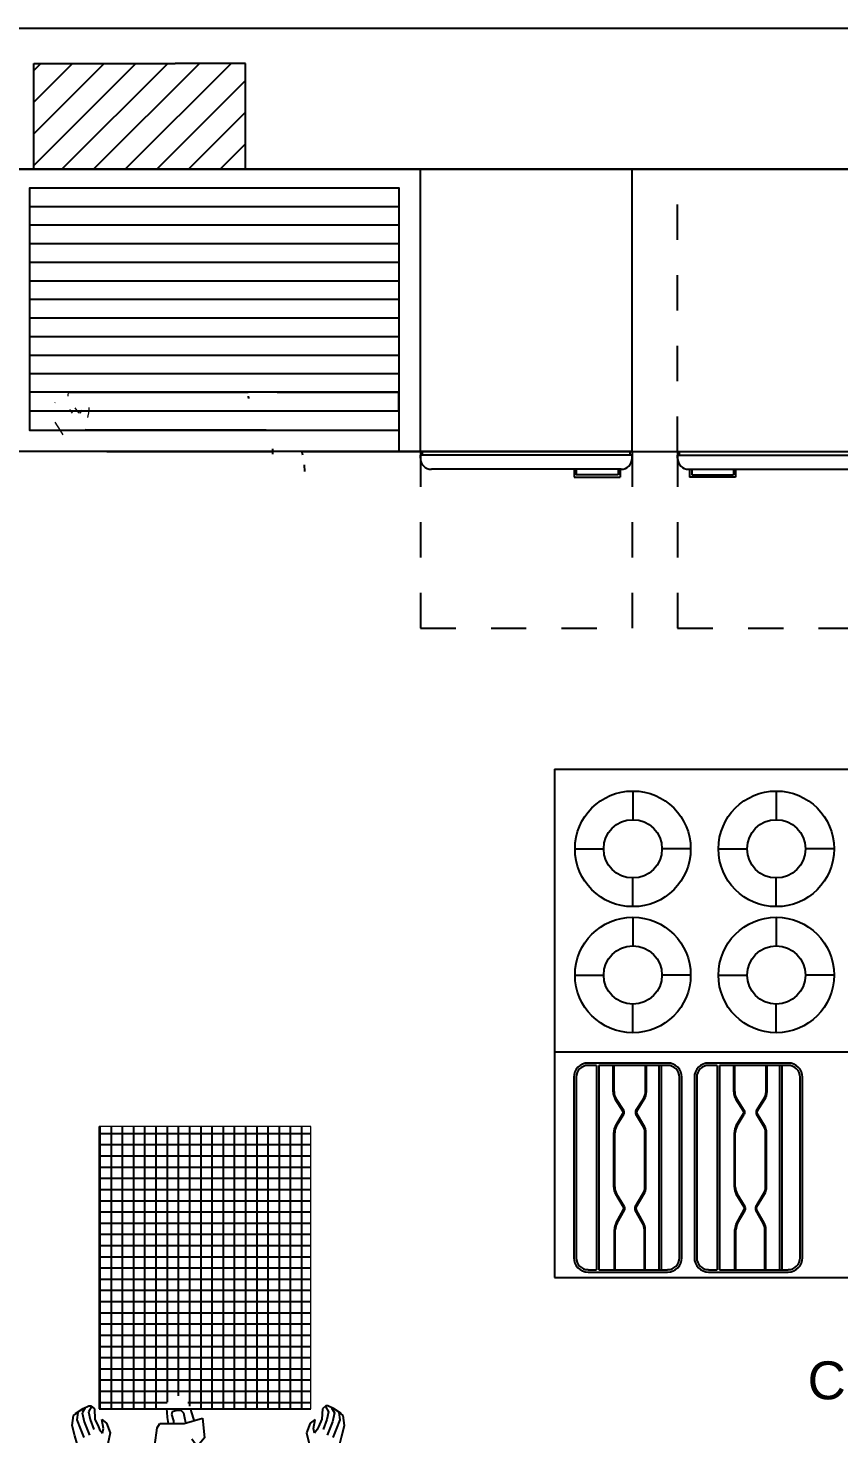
# Model space of a CAD drawing. Header units: millimetres. Extents: x 114 to 1075, y 58 to 426.
# Drawn here: x 547.505 to 549.802, y 173.313 to 177.295 of the extents above; entities that cross this region are included whole.
import ezdxf

# ---------------------------------------------------------------- set-up
doc = ezdxf.new("R2010")
doc.units = ezdxf.units.MM
doc.linetypes.add('HIDDEN2', pattern=[0.1875, 0.125, -0.0625])
doc.layers.add('ARREDI attrezzature - furniture', color=175, linetype='Continuous', lineweight=9)
for name, color, linetype in [('arredii', 80, 'Continuous'), ('mura', 7, 'Continuous'), ('pilastri', 1, 'Continuous')]:
    doc.layers.add(name, color=color, linetype=linetype)
doc.styles.add('style1', font='arial.ttf')

# ---------------------------------------------------------------- blocks, each defined once
blk = doc.blocks.new('pilastro 2')
at = {"layer": 'pilastri'}
h = blk.add_hatch(dxfattribs=at)
h.set_pattern_fill('ANSI31', color=256, scale=0.02)
h.paths.add_polyline_path([(14.5809, -0.5588), (14.5809, -0.3588), (14.2809, -0.3588), (14.2809, -0.5588), (14.2809, -0.9588), (14.5809, -0.9588)])
for p, q in [((14.2809, -0.5588), (14.2809, -0.3588)), ((14.2809, -0.3588), (14.5809, -0.3588)), ((14.5809, -0.3588), (14.5809, -0.5588)), ((14.2809, -0.5588), (14.2809, -0.9588)), ((14.5809, -0.9588), (14.5809, -0.5588)), ((14.2809, -0.9588), (14.5809, -0.9588))]:
    blk.add_line(p, q, dxfattribs=at)
blk = doc.blocks.new('A$C57B05513')
for p, q in [((-0.3611, 0.6319), (-0.2679, 0.6832)), ((-0.2679, 0.6832), (-0.1869, 0.6929)), ((-0.1869, 0.6929), (-0.1636, 0.6691)), ((-0.1369, 0.6754), (-0.0994, 0.6951)), ((-0.0994, 0.6951), (-0.0765, 0.7014)), ((-0.0577, 0.6849), (-0.0811, 0.6755)), ((-0.0765, 0.7014), (-0.047, 0.7087)), ((-0.0306, 0.6953), (-0.0577, 0.6849)), ((-0.047, 0.7087), (-0.0189, 0.7051)), ((-0.0111, 0.6804), (-0.037, 0.6744)), ((-0.0103, 0.6928), (-0.0306, 0.6953)), ((-0.0189, 0.7051), (-0.0138, 0.6988)), ((-0.0132, 0.699), (0.0013, 0.6772)), ((0.0025, 0.6721), (-0.0111, 0.6804)), ((0.0013, 0.6772), (0.0082, 0.6616)), ((-0.4415, 0.5844), (-0.364, 0.6427)), ((-0.364, 0.6427), (-0.3212, 0.6357)), ((-0.1642, 0.6693), (-0.154, 0.667)), ((-0.1636, 0.6691), (-0.1364, 0.5946)), ((-0.154, 0.667), (-0.139, 0.672)), ((-0.037, 0.6744), (-0.0743, 0.6595)), ((-0.0305, 0.6583), (-0.0588, 0.6479)), ((-0.0295, 0.6444), (-0.0505, 0.6346)), ((-0.0082, 0.663), (-0.0305, 0.6583)), ((0, 0.6457), (-0.0295, 0.6444)), ((0.0071, 0.6543), (-0.0082, 0.663)), ((0.0085, 0.6557), (0, 0.6457)), ((0.0082, 0.6616), (0.0085, 0.6557)), ((-0.3212, 0.6357), (-0.2831, 0.5933)), ((-0.1218, 0.6215), (-0.1429, 0.6125)), ((-0.0992, 0.6082), (-0.1218, 0.6215)), ((-0.0679, 0.6011), (-0.0992, 0.6082)), ((-0.0581, 0.6314), (-0.0691, 0.6231)), ((-0.0691, 0.6231), (-0.0553, 0.6204)), ((-0.0408, 0.6114), (-0.0679, 0.6011)), ((-0.0505, 0.6346), (-0.0581, 0.6314)), ((-0.0553, 0.6204), (-0.0298, 0.6249)), ((-0.0298, 0.6249), (-0.0408, 0.6114)), ((-0.4761, 0.5346), (-0.4415, 0.5844)), ((-0.2415, 0.5554), (-0.2737, 0.5938)), ((-0.1539, 0.5684), (-0.2043, 0.5423)), ((-0.1364, 0.5946), (-0.1539, 0.5684)), ((-0.4994, 0.4801), (-0.4761, 0.5346)), ((-0.2509, 0.541), (-0.2849, 0.5201)), ((-0.2043, 0.5423), (-0.2707, 0.5405)), ((-0.2198, 0.5047), (-0.2415, 0.5554)), ((-0.4994, 0.4801), (-0.5037, 0.4051)), ((-0.2284, 0.4207), (-0.2198, 0.5047)), ((-0.2099, 0.4872), (-0.1515, 0.4665)), ((-0.4513, 0.4297), (-0.4411, 0.4422)), ((-0.4411, 0.4422), (-0.4114, 0.4608)), ((-0.4114, 0.4608), (-0.4006, 0.4519)), ((-0.4052, 0.4573), (-0.3864, 0.4613)), ((-0.3864, 0.4613), (-0.369, 0.4585)), ((-0.369, 0.4585), (-0.3519, 0.4618)), ((-0.3622, 0.4257), (-0.3506, 0.4398)), ((-0.3578, 0.4519), (-0.3443, 0.4618)), ((-0.3443, 0.4618), (-0.3285, 0.4635)), ((-0.331, 0.4352), (-0.3159, 0.449)), ((-0.3207, 0.4555), (-0.33, 0.4631)), ((-0.3159, 0.449), (-0.3207, 0.4555)), ((-0.2967, 0.4437), (-0.3104, 0.4523)), ((-0.2929, 0.4275), (-0.2967, 0.4437)), ((-0.1515, 0.4665), (-0.1083, 0.4494)), ((-0.1368, 0.4696), (-0.1028, 0.4746)), ((-0.1028, 0.4746), (-0.0537, 0.4679)), ((-0.0537, 0.4679), (-0.0413, 0.4609)), ((-0.0414, 0.4359), (-0.0241, 0.4384)), ((-0.0413, 0.4609), (-0.0412, 0.3912)), ((-0.0241, 0.4384), (-0.0093, 0.4399)), ((-0.0093, 0.4399), (0, 0.4403)), ((-0.505, 0.4183), (-0.5248, 0.3498)), ((-0.5037, 0.4051), (-0.5128, 0.3792)), ((-0.4831, 0.3909), (-0.4741, 0.4019)), ((-0.4741, 0.4019), (-0.4515, 0.4262)), ((-0.4595, 0.4197), (-0.4513, 0.4297)), ((-0.3791, 0.4176), (-0.3622, 0.4257)), ((-0.327, 0.41), (-0.3715, 0.4176)), ((-0.3497, 0.4155), (-0.3248, 0.4108)), ((-0.3486, 0.4136), (-0.331, 0.3939)), ((-0.3404, 0.4314), (-0.331, 0.4352)), ((-0.2923, 0.3904), (-0.327, 0.41)), ((-0.3248, 0.4108), (-0.3053, 0.4142)), ((-0.3053, 0.4142), (-0.2929, 0.4275)), ((-0.2852, 0.4252), (-0.2909, 0.43)), ((-0.2803, 0.4208), (-0.2852, 0.4252)), ((-0.2761, 0.4167), (-0.2803, 0.4208)), ((-0.2726, 0.4129), (-0.2761, 0.4167)), ((-0.2696, 0.4094), (-0.2726, 0.4129)), ((-0.2671, 0.4062), (-0.2696, 0.4094)), ((-0.2649, 0.4032), (-0.2671, 0.4062)), ((-0.2631, 0.4004), (-0.2649, 0.4032)), ((-0.2614, 0.3978), (-0.2631, 0.4004)), ((-0.235, 0.3387), (-0.2284, 0.4207)), ((-0.0337, 0.4217), (-0.0403, 0.4214)), ((-0.0157, 0.4274), (-0.0337, 0.4217)), ((-0.0082, 0.4259), (-0.0157, 0.4274)), ((-0.0121, 0.392), (-0.0048, 0.4001)), ((-0.0055, 0.4154), (-0.0082, 0.4259)), ((-0.0048, 0.4001), (-0.0055, 0.4154)), ((-0.4773, 0.3772), (-0.4831, 0.3909)), ((-0.4823, 0.384), (-0.4821, 0.3446)), ((-0.331, 0.3939), (-0.3138, 0.3798)), ((-0.3138, 0.3798), (-0.3092, 0.341)), ((-0.2784, 0.3754), (-0.2923, 0.3904)), ((-0.2716, 0.3583), (-0.2784, 0.3754)), ((-0.2599, 0.3953), (-0.2614, 0.3978)), ((-0.2586, 0.393), (-0.2599, 0.3953)), ((-0.2573, 0.3909), (-0.2586, 0.393)), ((-0.2562, 0.3889), (-0.2573, 0.3909)), ((-0.255, 0.3871), (-0.2562, 0.3889)), ((-0.2538, 0.3854), (-0.255, 0.3871)), ((-0.2542, 0.3577), (-0.2535, 0.3586)), ((-0.2525, 0.384), (-0.2538, 0.3854)), ((-0.2535, 0.3586), (-0.2528, 0.3594)), ((-0.2528, 0.3594), (-0.2519, 0.3601)), ((-0.2512, 0.3827), (-0.2525, 0.384)), ((-0.2519, 0.3601), (-0.2509, 0.3606)), ((-0.2498, 0.3815), (-0.2512, 0.3827)), ((-0.2509, 0.3606), (-0.2498, 0.3611)), ((-0.2483, 0.3805), (-0.2498, 0.3815)), ((-0.2498, 0.3611), (-0.2487, 0.3616)), ((-0.2487, 0.3616), (-0.2476, 0.362)), ((-0.2469, 0.3795), (-0.2483, 0.3805)), ((-0.2476, 0.362), (-0.2465, 0.3624)), ((-0.2455, 0.3787), (-0.2469, 0.3795)), ((-0.2465, 0.3624), (-0.2453, 0.3629)), ((-0.2442, 0.3779), (-0.2455, 0.3787)), ((-0.2453, 0.3629), (-0.2442, 0.3635)), ((-0.2429, 0.3771), (-0.2442, 0.3779)), ((-0.2442, 0.3635), (-0.2432, 0.3641)), ((-0.2432, 0.3641), (-0.2423, 0.3649)), ((-0.2418, 0.3764), (-0.2429, 0.3771)), ((-0.2423, 0.3649), (-0.2414, 0.3657)), ((-0.2409, 0.3756), (-0.2418, 0.3764)), ((-0.2414, 0.3657), (-0.2406, 0.3665)), ((-0.2401, 0.3749), (-0.2409, 0.3756)), ((-0.2406, 0.3665), (-0.24, 0.3674)), ((-0.2395, 0.3741), (-0.2401, 0.3749)), ((-0.24, 0.3674), (-0.2394, 0.3683)), ((-0.239, 0.3733), (-0.2395, 0.3741)), ((-0.2394, 0.3683), (-0.239, 0.3691)), ((-0.2387, 0.3725), (-0.239, 0.3733)), ((-0.239, 0.3691), (-0.2387, 0.37)), ((-0.2386, 0.3717), (-0.2387, 0.3725)), ((-0.2387, 0.37), (-0.2385, 0.3709)), ((-0.2385, 0.3709), (-0.2386, 0.3717)), ((-0.1227, 0.3435), (-0.0857, 0.3702)), ((-0.0412, 0.3912), (-0.0262, 0.3397)), ((-0.0396, 0.3868), (-0.0263, 0.39)), ((-0.0081, 0.3715), (-0.0319, 0.3638)), ((-0.0263, 0.39), (-0.0121, 0.392)), ((0, 0.3736), (-0.0081, 0.3715)), ((-0.7096, 0.3082), (-0.6694, 0.3208)), ((-0.6694, 0.3208), (-0.6133, 0.3412)), ((-0.6227, 0.3186), (-0.5849, 0.3388)), ((-0.6133, 0.3412), (-0.6017, 0.3406)), ((-0.5849, 0.3388), (-0.5599, 0.3513)), ((-0.5599, 0.3513), (-0.5343, 0.3455)), ((-0.5248, 0.3498), (-0.5199, 0.3008)), ((-0.4821, 0.3446), (-0.4674, 0.3273)), ((-0.4682, 0.3342), (-0.4514, 0.309)), ((-0.4422, 0.3391), (-0.4333, 0.3579)), ((-0.4325, 0.3144), (-0.4422, 0.3391)), ((-0.3786, 0.3026), (-0.3885, 0.3317)), ((-0.2835, 0.3184), (-0.2716, 0.3583)), ((-0.2783, 0.3129), (-0.2729, 0.3205)), ((-0.2729, 0.3205), (-0.2686, 0.3271)), ((-0.2686, 0.3271), (-0.2652, 0.3326)), ((-0.2652, 0.3326), (-0.2627, 0.3373)), ((-0.2627, 0.3373), (-0.2608, 0.3412)), ((-0.2608, 0.3412), (-0.2594, 0.3445)), ((-0.2594, 0.3445), (-0.2583, 0.3474)), ((-0.2583, 0.3474), (-0.2574, 0.3498)), ((-0.2574, 0.3498), (-0.2567, 0.3519)), ((-0.2567, 0.3519), (-0.256, 0.3538)), ((-0.256, 0.3538), (-0.2554, 0.3553)), ((-0.2554, 0.3553), (-0.2548, 0.3566)), ((-0.2548, 0.3566), (-0.2542, 0.3577)), ((-0.2345, 0.2991), (-0.235, 0.3387)), ((-0.22, 0.3353), (-0.1803, 0.3394)), ((-0.1803, 0.3394), (-0.1227, 0.3435)), ((-0.0819, 0.3341), (-0.1055, 0.3535)), ((-0.0262, 0.3397), (-0.0819, 0.3341)), ((-0.7608, 0.2707), (-0.7456, 0.2791)), ((-0.7456, 0.2791), (-0.722, 0.2802)), ((-0.7339, 0.2628), (-0.7265, 0.2792)), ((-0.7265, 0.2792), (-0.7204, 0.2784)), ((-0.7111, 0.2551), (-0.7092, 0.287)), ((-0.7092, 0.287), (-0.7096, 0.3082)), ((-0.5199, 0.3008), (-0.5253, 0.2571)), ((-0.4514, 0.309), (-0.4127, 0.2799)), ((-0.4127, 0.2799), (-0.3986, 0.2814)), ((-0.4029, 0.2886), (-0.3882, 0.2765)), ((-0.3525, 0.2901), (-0.3786, 0.3026)), ((-0.3323, 0.2893), (-0.3098, 0.2881)), ((-0.3295, 0.2765), (-0.3177, 0.2878)), ((-0.3098, 0.2881), (-0.2882, 0.2987)), ((-0.2882, 0.2987), (-0.2835, 0.3184)), ((-0.2851, 0.304), (-0.2783, 0.3129)), ((-0.2513, 0.2527), (-0.2345, 0.2991)), ((-0.7745, 0.2531), (-0.7675, 0.2579)), ((-0.7668, 0.2227), (-0.7745, 0.2531)), ((-0.768, 0.2582), (-0.7608, 0.2707)), ((-0.7661, 0.2374), (-0.768, 0.2582)), ((-0.7314, 0.2455), (-0.7339, 0.2628)), ((-0.7274, 0.2338), (-0.7314, 0.2455)), ((-0.7112, 0.2776), (-0.7242, 0.2747)), ((-0.6991, 0.218), (-0.7111, 0.2551)), ((-0.559, 0.2272), (-0.5998, 0.2397)), ((-0.5253, 0.2571), (-0.5209, 0.1928)), ((-0.3882, 0.2765), (-0.3503, 0.2706)), ((-0.3503, 0.2706), (-0.3295, 0.2765)), ((-0.2606, 0.2117), (-0.2513, 0.2527)), ((-0.7602, 0.2215), (-0.7668, 0.2227)), ((-0.7566, 0.2176), (-0.7661, 0.2374)), ((-0.7404, 0.2147), (-0.7566, 0.2176)), ((-0.7204, 0.2187), (-0.7404, 0.2147)), ((-0.7179, 0.2209), (-0.7274, 0.2338)), ((-0.704, 0.2314), (-0.719, 0.227)), ((-0.6667, 0.2098), (-0.6991, 0.218)), ((-0.6371, 0.2127), (-0.6667, 0.2098)), ((-0.6095, 0.2205), (-0.6371, 0.2127)), ((-0.5958, 0.215), (-0.6176, 0.2328)), ((-0.5652, 0.2233), (-0.5958, 0.215)), ((-0.5252, 0.2204), (-0.559, 0.2272)), ((-0.4249, 0.1957), (-0.369, 0.2195)), ((-0.393, 0.2088), (-0.355, 0.196)), ((-0.2722, 0.1611), (-0.2606, 0.2117)), ((-0.517, 0.1864), (-0.4687, 0.1861)), ((-0.5071, 0.1726), (-0.4761, 0.1111)), ((-0.4687, 0.1861), (-0.4249, 0.1957)), ((-0.355, 0.196), (-0.308, 0.1873)), ((-0.308, 0.1873), (-0.2951, 0.1919)), ((-0.2974, 0.1817), (-0.2774, 0.1654)), ((-0.278, 0.1355), (-0.2758, 0.1641)), ((-0.2774, 0.1654), (-0.2722, 0.1611)), ((-0.3128, 0.0856), (-0.278, 0.1355)), ((-0.2509, 0.1047), (-0.2849, 0.1256)), ((-0.4761, 0.1111), (-0.4415, 0.0613)), ((-0.2043, 0.1034), (-0.2707, 0.1053)), ((-0.1539, 0.0773), (-0.2043, 0.1034)), ((-0.4415, 0.0613), (-0.3844, 0.0057)), ((-0.1636, -0.0234), (-0.1364, 0.0511)), ((-0.1364, 0.0511), (-0.1539, 0.0773)), ((-0.0679, 0.0446), (-0.0992, 0.0375)), ((-0.0408, 0.0343), (-0.0679, 0.0446)), ((-0.3844, 0.0057), (-0.3451, 0.005)), ((-0.3611, 0.0138), (-0.2679, -0.0374)), ((-0.1218, 0.0242), (-0.1429, 0.0332)), ((-0.0992, 0.0375), (-0.1218, 0.0242)), ((-0.0691, 0.0226), (-0.0553, 0.0254)), ((-0.0581, 0.0143), (-0.0691, 0.0226)), ((-0.0505, 0.0111), (-0.0581, 0.0143)), ((-0.0553, 0.0254), (-0.0298, 0.0208)), ((-0.0295, 0.0013), (-0.0505, 0.0111)), ((-0.0298, 0.0208), (-0.0408, 0.0343)), ((0, 0), (-0.0295, 0.0013)), ((0.0085, -0.01), (0, 0)), ((-0.2679, -0.0374), (-0.1869, -0.0472)), ((-0.1869, -0.0472), (-0.1636, -0.0234)), ((-0.1642, -0.0236), (-0.154, -0.0213)), ((-0.154, -0.0213), (-0.139, -0.0263)), ((-0.1369, -0.0297), (-0.0994, -0.0494)), ((-0.0577, -0.0392), (-0.0811, -0.0298)), ((-0.037, -0.0287), (-0.0743, -0.0138)), ((-0.0305, -0.0126), (-0.0588, -0.0022)), ((-0.0306, -0.0496), (-0.0577, -0.0392)), ((-0.0111, -0.0347), (-0.037, -0.0287)), ((-0.0082, -0.0173), (-0.0305, -0.0126)), ((-0.0132, -0.0533), (0.0013, -0.0315)), ((0.0025, -0.0263), (-0.0111, -0.0347)), ((0.0071, -0.0086), (-0.0082, -0.0173)), ((0.0013, -0.0315), (0.0082, -0.0159)), ((0.0082, -0.0159), (0.0085, -0.01)), ((-0.0994, -0.0494), (-0.0765, -0.0556)), ((-0.0765, -0.0556), (-0.047, -0.0629)), ((-0.047, -0.0629), (-0.0189, -0.0594)), ((-0.0103, -0.0471), (-0.0306, -0.0496)), ((-0.0189, -0.0594), (-0.0138, -0.0531))]:
    blk.add_line(p, q)

msp = doc.modelspace()

# ---------------------------------------------------------------- hatches: boundary and pattern name
at = {"layer": 'arredii'}
h = msp.add_hatch(dxfattribs=at)
h.set_pattern_fill('NET', color=256, scale=0.01, angle=-90, style=0)
h.set_pattern_definition([(90, (706.204822, -89.869253), (-0.03175, 1e-17), []), (180, (706.204822, -89.869253), (-2e-17, -0.03175), [])])
h.paths.add_polyline_path([(547.7056, 174.1834), (547.7056, 173.3834), (547.8981, 173.3834), (547.8974, 173.3996), (547.9069, 173.4131), (547.9214, 173.4213), (547.9388, 173.4195), (547.9551, 173.4062), (547.9625, 173.3922), (547.9648, 173.3834), (548.3056, 173.3834), (548.3056, 174.1834)])

# ---------------------------------------------------------------- linework, layer by layer
msp.add_line((545.921, 176.8954), (550.621, 176.8954))
at = {"layer": 'ARREDI attrezzature - furniture'}
for p, q in [((547.51, 176.2637), (547.6054, 176.2637)), ((547.618, 176.2657), (547.6174, 176.2525)), ((547.51, 176.211), (547.5761, 176.211)), ((547.58, 176.2336), (547.5818, 176.2347)), ((547.6219, 176.215), (547.6291, 176.2048)), ((547.6485, 176.2051), (547.6379, 176.2192)), ((547.6441, 176.211), (547.656, 176.211)), ((547.6515, 176.204), (547.6485, 176.2051)), ((547.6574, 176.2133), (547.6515, 176.204)), ((547.674, 176.1921), (547.6779, 176.2105)), ((547.6779, 176.2105), (547.6778, 176.2208)), ((547.5962, 176.1555), (547.5814, 176.1789)), ((547.6042, 176.1435), (547.5962, 176.1555)), ((548.3056, 174.1834), (547.7056, 174.1834)), ((548.3056, 173.3834), (548.3056, 174.1834))]:
    msp.add_line(p, q, dxfattribs=at)
at = {"layer": 'arredii'}
for p, q in [((548.6162, 176.0954), (548.6162, 176.8954)), ((548.6162, 176.0954), (548.6162, 176.8954)), ((548.6162, 176.0954), (548.6162, 176.8954)), ((549.2162, 176.0954), (549.2162, 176.8954)), ((547.51, 176.7903), (548.5553, 176.7903)), ((547.51, 176.7376), (548.5553, 176.7376)), ((547.51, 176.685), (548.5553, 176.685)), ((547.51, 176.6323), (548.5553, 176.6323)), ((547.51, 176.5797), (548.5553, 176.5797)), ((547.51, 176.527), (548.5553, 176.527)), ((547.51, 176.4743), (548.5553, 176.4743)), ((547.51, 176.4217), (548.5553, 176.4217)), ((547.51, 176.369), (548.5553, 176.369)), ((547.51, 176.3164), (548.5553, 176.3164)), ((548.5553, 176.2637), (547.51, 176.2637)), ((547.6179, 176.2637), (548.1283, 176.2637)), ((548.1285, 176.2526), (548.1286, 176.2504)), ((548.1286, 176.2504), (548.1288, 176.2482)), ((548.1288, 176.2482), (548.129, 176.2461)), ((548.2108, 176.2637), (548.5553, 176.2637)), ((548.5553, 176.211), (548.5553, 176.2637)), ((547.51, 176.1558), (547.51, 176.211)), ((547.51, 176.211), (548.5553, 176.211)), ((547.6779, 176.211), (548.1556, 176.211)), ((548.2018, 176.211), (548.5553, 176.211)), ((548.5553, 176.1558), (547.51, 176.1558)), ((548.1788, 176.1565), (548.5553, 176.1558)), ((548.5553, 176.1558), (548.5553, 176.0954)), ((548.5553, 176.0954), (547.4495, 176.0954)), ((547.7277, 176.0954), (548.1971, 176.0954)), ((547.7277, 176.0954), (548.1971, 176.0954)), ((548.0162, 176.0954), (548.1971, 176.0954)), ((548.197, 176.1037), (548.1973, 176.0879)), ((548.2796, 176.0974), (548.2824, 176.0865)), ((548.2801, 176.0954), (549.6973, 176.0954)), ((549.2162, 176.0954), (548.2801, 176.0954)), ((548.2801, 176.0954), (550.5445, 176.0954)), ((549.2162, 176.0854), (548.6162, 176.0854)), ((548.6162, 176.0769), (548.6162, 176.0854)), ((548.6162, 176.0769), (548.6162, 176.0854)), ((548.6162, 176.0769), (548.6162, 176.0854)), ((548.6221, 176.0854), (548.6221, 176.0954)), ((549.2103, 176.0854), (549.2103, 176.0954)), ((549.2162, 176.0769), (549.2162, 176.0854)), ((549.3445, 176.0954), (549.9445, 176.0954)), ((549.3445, 176.0854), (549.9445, 176.0854)), ((549.3445, 176.0769), (549.3445, 176.0854)), ((549.3504, 176.0854), (549.3504, 176.0954)), ((548.2867, 176.0581), (548.2881, 176.0391)), ((549.1847, 176.0454), (548.6477, 176.0454)), ((549.0517, 176.0454), (549.0517, 176.0235)), ((549.0576, 176.0454), (549.0576, 176.0294)), ((549.1761, 176.0454), (549.1761, 176.0294)), ((549.1819, 176.0454), (549.1819, 176.0235)), ((549.376, 176.0454), (549.913, 176.0454)), ((549.3788, 176.0454), (549.3788, 176.0235)), ((549.3847, 176.0454), (549.3847, 176.0294)), ((549.5031, 176.0454), (549.5031, 176.0294)), ((549.509, 176.0454), (549.509, 176.0235)), ((549.0517, 176.0235), (549.1819, 176.0235)), ((549.1761, 176.0294), (549.0576, 176.0294)), ((549.509, 176.0235), (549.3788, 176.0235)), ((549.3847, 176.0294), (549.5031, 176.0294)), ((548.9957, 175.1954), (548.9957, 173.7554)), ((548.9957, 175.1954), (550.1814, 175.1954)), ((549.218, 175.1339), (549.218, 175.0527)), ((549.6244, 175.1339), (549.6244, 175.0527)), ((549.0542, 174.9701), (549.1354, 174.9701)), ((549.3819, 174.9701), (549.3006, 174.9701)), ((549.4606, 174.9701), (549.5418, 174.9701)), ((549.7883, 174.9701), (549.707, 174.9701)), ((549.218, 174.8063), (549.218, 174.8875)), ((549.6244, 174.8063), (549.6244, 174.8875)), ((549.218, 174.7764), (549.218, 174.6951)), ((549.6244, 174.7764), (549.6244, 174.6951)), ((549.0542, 174.6126), (549.1354, 174.6126)), ((549.3819, 174.6126), (549.3006, 174.6126)), ((549.4606, 174.6126), (549.5418, 174.6126)), ((549.7883, 174.6126), (549.707, 174.6126)), ((549.218, 174.4487), (549.218, 174.53)), ((549.6244, 174.4487), (549.6244, 174.53)), ((548.9957, 174.3954), (551.2435, 174.3954)), ((549.3185, 174.3633), (549.091, 174.3633)), ((549.115, 174.3566), (549.091, 174.3566)), ((549.115, 174.3566), (549.115, 173.7778)), ((549.1217, 174.3566), (549.1217, 173.7778)), ((549.3166, 174.3566), (549.1217, 174.3566)), ((549.1622, 174.2814), (549.1622, 174.3566)), ((549.1649, 174.2822), (549.1649, 174.3566)), ((549.2539, 174.2822), (549.2539, 174.3566)), ((549.2566, 174.2814), (549.2566, 174.3566)), ((549.2917, 174.3566), (549.2917, 173.7778)), ((549.2984, 174.3566), (549.2984, 173.7778)), ((549.6602, 174.3633), (549.4327, 174.3633)), ((549.4567, 174.3566), (549.4327, 174.3566)), ((549.4567, 174.3566), (549.4567, 173.7778)), ((549.6583, 174.3566), (549.4634, 174.3566)), ((549.4634, 174.3566), (549.4634, 173.7778)), ((549.5039, 174.2814), (549.5039, 174.3566)), ((549.5066, 174.2822), (549.5066, 174.3566)), ((549.5956, 174.2822), (549.5956, 174.3566)), ((549.5983, 174.2814), (549.5983, 174.3566)), ((549.6334, 174.3566), (549.6334, 173.7778)), ((549.6401, 174.3566), (549.6401, 173.7778)), ((549.0507, 174.3229), (549.0507, 173.8115)), ((549.0574, 174.3229), (549.0574, 173.8115)), ((549.3502, 173.8115), (549.3502, 174.3229)), ((549.357, 173.8115), (549.357, 174.3229)), ((549.3924, 174.3229), (549.3924, 173.8115)), ((549.3991, 174.3229), (549.3991, 173.8115)), ((549.6919, 173.8115), (549.6919, 174.3229)), ((549.6987, 173.8115), (549.6987, 174.3229)), ((549.1899, 174.2271), (549.1683, 174.2606)), ((549.1921, 174.2286), (549.171, 174.2614)), ((549.2267, 174.2286), (549.2478, 174.2614)), ((549.229, 174.2271), (549.2505, 174.2606)), ((549.5316, 174.2271), (549.51, 174.2606)), ((549.5338, 174.2286), (549.5127, 174.2614)), ((549.5684, 174.2286), (549.5895, 174.2614)), ((549.5707, 174.2271), (549.5922, 174.2606)), ((549.1695, 174.1863), (549.1899, 174.22)), ((549.1722, 174.1856), (549.1922, 174.2186)), ((549.2466, 174.1856), (549.2266, 174.2186)), ((549.2493, 174.1863), (549.2289, 174.22)), ((549.5112, 174.1863), (549.5316, 174.22)), ((549.5139, 174.1856), (549.5339, 174.2186)), ((549.5883, 174.1856), (549.5683, 174.2186)), ((549.591, 174.1863), (549.5706, 174.22)), ((547.7056, 174.1834), (547.7056, 173.3834)), ((549.1639, 174.0118), (549.1639, 174.1663)), ((549.1666, 174.0126), (549.1666, 174.1656)), ((549.2522, 174.0126), (549.2522, 174.1656)), ((549.2549, 174.0118), (549.2549, 174.1663)), ((549.5056, 174.0118), (549.5056, 174.1663)), ((549.5083, 174.0126), (549.5083, 174.1656)), ((549.5939, 174.0126), (549.5939, 174.1656)), ((549.5966, 174.0118), (549.5966, 174.1663)), ((549.1918, 173.9547), (549.1694, 173.992)), ((549.1941, 173.9561), (549.1721, 173.9928)), ((549.2248, 173.9561), (549.2468, 173.9928)), ((549.2271, 173.9547), (549.2494, 173.992)), ((549.5335, 173.9547), (549.5111, 173.992)), ((549.5358, 173.9561), (549.5138, 173.9928)), ((549.5665, 173.9561), (549.5885, 173.9928)), ((549.5688, 173.9547), (549.5911, 173.992)), ((549.1706, 173.9104), (549.1919, 173.9479)), ((549.1733, 173.9097), (549.1942, 173.9466)), ((549.2456, 173.9097), (549.2247, 173.9466)), ((549.2483, 173.9104), (549.227, 173.9479)), ((549.5123, 173.9104), (549.5335, 173.9479)), ((549.515, 173.9097), (549.5359, 173.9466)), ((549.5873, 173.9097), (549.5664, 173.9466)), ((549.59, 173.9104), (549.5687, 173.9479)), ((549.1656, 173.7778), (549.1656, 173.8914)), ((549.1683, 173.7778), (549.1683, 173.8907)), ((549.2506, 173.7778), (549.2506, 173.8907)), ((549.2533, 173.7778), (549.2533, 173.8914)), ((549.5073, 173.7778), (549.5073, 173.8914)), ((549.51, 173.7778), (549.51, 173.8907)), ((549.5923, 173.7778), (549.5923, 173.8907)), ((549.595, 173.7778), (549.595, 173.8914)), ((549.091, 173.7778), (549.115, 173.7778)), ((549.091, 173.7711), (549.3166, 173.7711)), ((549.1217, 173.7778), (549.3166, 173.7778)), ((549.4327, 173.7778), (549.4567, 173.7778)), ((549.4327, 173.7711), (549.6583, 173.7711)), ((549.4634, 173.7778), (549.6583, 173.7778)), ((548.9957, 173.7554), (551.2435, 173.7554)), ((547.7056, 173.3834), (548.3056, 173.3834))]:
    msp.add_line(p, q, dxfattribs=at)
at = {"layer": 'arredii', "linetype": 'HIDDEN2', "ltscale": 0.05}
msp.add_line((549.3445, 176.0954), (549.3445, 176.8954), dxfattribs=at)
at = {"layer": 'arredii', "linetype": 'HIDDEN2', "ltscale": 0.6}
for p, q in [((548.6162, 176.0954), (548.6162, 175.5954)), ((548.6162, 176.0954), (548.6162, 175.5954)), ((549.2162, 176.0954), (549.2162, 175.5954)), ((549.3445, 176.0954), (549.3445, 175.5954)), ((548.6162, 175.5954), (549.2162, 175.5954)), ((549.3445, 175.5954), (550.5445, 175.5954))]:
    msp.add_line(p, q, dxfattribs=at)
at = {"layer": 'arredii'}
for points in [[(547.596, 176.1558), (547.51, 176.1558), (547.51, 176.843), (548.5553, 176.843), (548.5553, 176.1558)], [(548.1788, 176.1565), (547.6663, 176.1575)]]:
    msp.add_lwpolyline(points, dxfattribs=at)
for centre, radius in [((549.218, 174.9701), 0.1638), ((549.6244, 174.9701), 0.1638), ((549.218, 174.9701), 0.0826), ((549.6244, 174.9701), 0.0826), ((549.218, 174.6126), 0.1638), ((549.6244, 174.6126), 0.1638), ((549.218, 174.6126), 0.0826), ((549.6244, 174.6126), 0.0826)]:
    msp.add_circle(centre, radius, dxfattribs=at)
for centre, radius, start, end in [((548.6477, 176.0769), 0.0315, 180, 270), ((549.1847, 176.0769), 0.0315, 270, 360), ((549.376, 176.0769), 0.0315, 180, 270), ((549.091, 174.3229), 0.0404, 90, 180), ((549.091, 174.3229), 0.0336, 90, 180), ((549.3166, 174.3229), 0.0404, 360, 90), ((549.3166, 174.3229), 0.0336, 360, 90), ((549.4327, 174.3229), 0.0404, 90, 180), ((549.4327, 174.3229), 0.0336, 90, 180), ((549.6583, 174.3229), 0.0404, 360, 90), ((549.6583, 174.3229), 0.0336, 360, 90), ((549.2008, 174.2814), 0.0385, 180, 212.721), ((549.2034, 174.2822), 0.0385, 180, 212.721), ((549.2154, 174.2822), 0.0385, 327.279, 0), ((549.2181, 174.2814), 0.0385, 327.279, 0), ((549.5425, 174.2814), 0.0385, 180, 212.721), ((549.5451, 174.2822), 0.0385, 180, 212.721), ((549.5571, 174.2822), 0.0385, 327.279, 0), ((549.5598, 174.2814), 0.0385, 327.279, 0), ((549.1842, 174.2235), 0.00673, 328.7502, 32.721), ((549.1842, 174.2235), 0.00942, 328.7502, 32.721), ((549.2347, 174.2235), 0.00942, 147.279, 211.2498), ((549.2347, 174.2235), 0.00673, 147.279, 211.2498), ((549.5259, 174.2235), 0.00673, 328.7502, 32.721), ((549.5259, 174.2235), 0.00942, 328.7502, 32.721), ((549.5764, 174.2235), 0.00942, 147.279, 211.2498), ((549.5764, 174.2235), 0.00673, 147.279, 211.2498), ((549.2024, 174.1663), 0.0385, 148.7502, 180), ((549.2051, 174.1656), 0.0385, 148.7502, 180), ((549.2137, 174.1656), 0.0385, 0, 31.2498), ((549.2164, 174.1663), 0.0385, 360, 31.2498), ((549.5441, 174.1663), 0.0385, 148.7502, 180), ((549.5468, 174.1656), 0.0385, 148.7502, 180), ((549.5554, 174.1656), 0.0385, 0, 31.2498), ((549.5581, 174.1663), 0.0385, 360, 31.2498), ((549.2024, 174.0118), 0.0385, 180, 210.9499), ((549.2051, 174.0126), 0.0385, 180, 210.9499), ((549.2137, 174.0126), 0.0385, 329.0501, 360), ((549.2164, 174.0118), 0.0385, 329.0501, 360), ((549.5441, 174.0118), 0.0385, 180, 210.9499), ((549.5468, 174.0126), 0.0385, 180, 210.9499), ((549.5554, 174.0126), 0.0385, 329.0501, 360), ((549.5581, 174.0118), 0.0385, 329.0501, 360), ((549.186, 173.9513), 0.00673, 330.4747, 30.9499), ((549.186, 173.9513), 0.00942, 330.4747, 30.9499), ((549.2329, 173.9513), 0.00942, 149.0501, 209.5253), ((549.2329, 173.9513), 0.00673, 149.0501, 209.5253), ((549.5277, 173.9513), 0.00673, 330.4747, 30.9499), ((549.5277, 173.9513), 0.00942, 330.4747, 30.9499), ((549.5746, 173.9513), 0.00942, 149.0501, 209.5253), ((549.5746, 173.9513), 0.00673, 149.0501, 209.5253), ((549.2041, 173.8914), 0.0385, 150.4747, 180), ((549.2068, 173.8907), 0.0385, 150.4747, 180), ((549.2121, 173.8907), 0.0385, 360, 29.5253), ((549.2148, 173.8914), 0.0385, 360, 29.5253), ((549.5458, 173.8914), 0.0385, 150.4747, 180), ((549.5485, 173.8907), 0.0385, 150.4747, 180), ((549.5538, 173.8907), 0.0385, 360, 29.5253), ((549.5565, 173.8914), 0.0385, 360, 29.5253), ((549.091, 173.8115), 0.0404, 180, 270), ((549.091, 173.8115), 0.0336, 180, 270), ((549.3166, 173.8115), 0.0336, 270, 0), ((549.3166, 173.8115), 0.0404, 270, 0), ((549.4327, 173.8115), 0.0404, 180, 270), ((549.4327, 173.8115), 0.0336, 180, 270), ((549.6583, 173.8115), 0.0404, 270, 0), ((549.6583, 173.8115), 0.0336, 270, 0)]:
    msp.add_arc(centre, radius, start, end, dxfattribs=at)
at = {"layer": 'mura'}
for p, q in [((540.521, 177.2954), (565.521, 177.2954)), ((540.521, 177.2954), (549.521, 177.2954)), ((540.921, 176.8954), (565.121, 176.8954)), ((553.7555, 176.8954), (546.8495, 176.8954))]:
    msp.add_line(p, q, dxfattribs=at)

# ---------------------------------------------------------------- block references
at = {"layer": 'arredii', "rotation": 90}
msp.add_blockref('A$C57B05513', (548.3384, 173.3834), dxfattribs=at)
at = {"layer": 'pilastri', "xscale": -1, "rotation": 270}
msp.add_blockref('pilastro 2', (548.4798, 162.6144), dxfattribs=at)

# ---------------------------------------------------------------- texts
at = {"layer": 'arredii', "style": 'style1'}
msp.add_text('Cucina calda', height=0.107469, dxfattribs=at).set_placement((549.7131, 173.4105))

doc.saveas('drawing.dxf')
